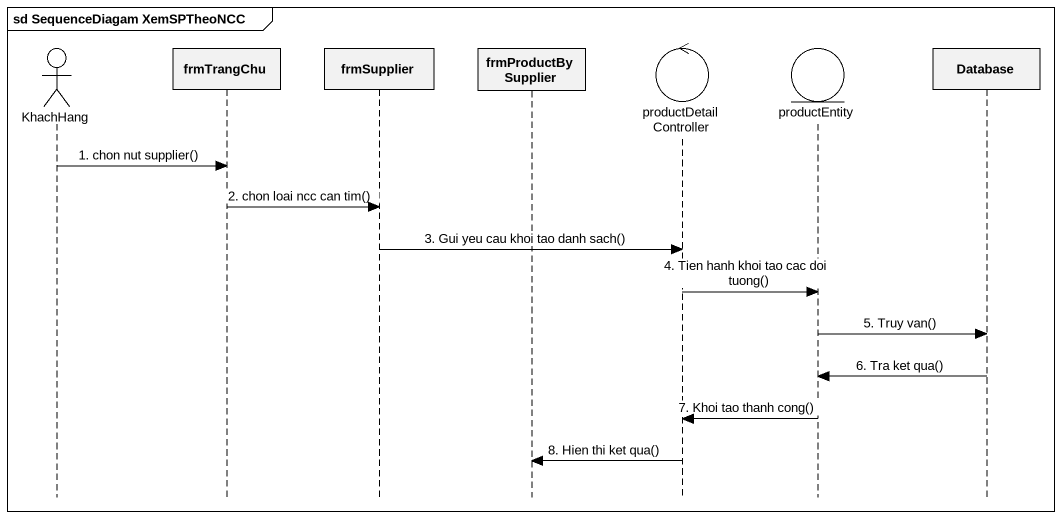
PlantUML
@startuml
mainframe sd SequenceDiagam XemSPTheoNCC
hide footbox
actor KhachHang
participant frmTrangChu
participant frmSupplier
participant frmProductBySupplier
control productDetailController
entity productEntity
participant "Database" as Database_

KhachHang -> frmTrangChu : 1. chon nut supplier()
frmTrangChu -> frmSupplier : 2. chon loai ncc can tim()
frmSupplier -> productDetailController : 3. Gui yeu cau khoi tao danh sach()
productDetailController -> productEntity : 4. Tien hanh khoi tao cac doi tuong()
productEntity -> Database_ : 5. Truy van()
Database_ -> productEntity : 6. Tra ket qua()
productEntity -> productDetailController : 7. Khoi tao thanh cong()
productDetailController -> frmProductBySupplier : 8. Hien thi ket qua()
@enduml
